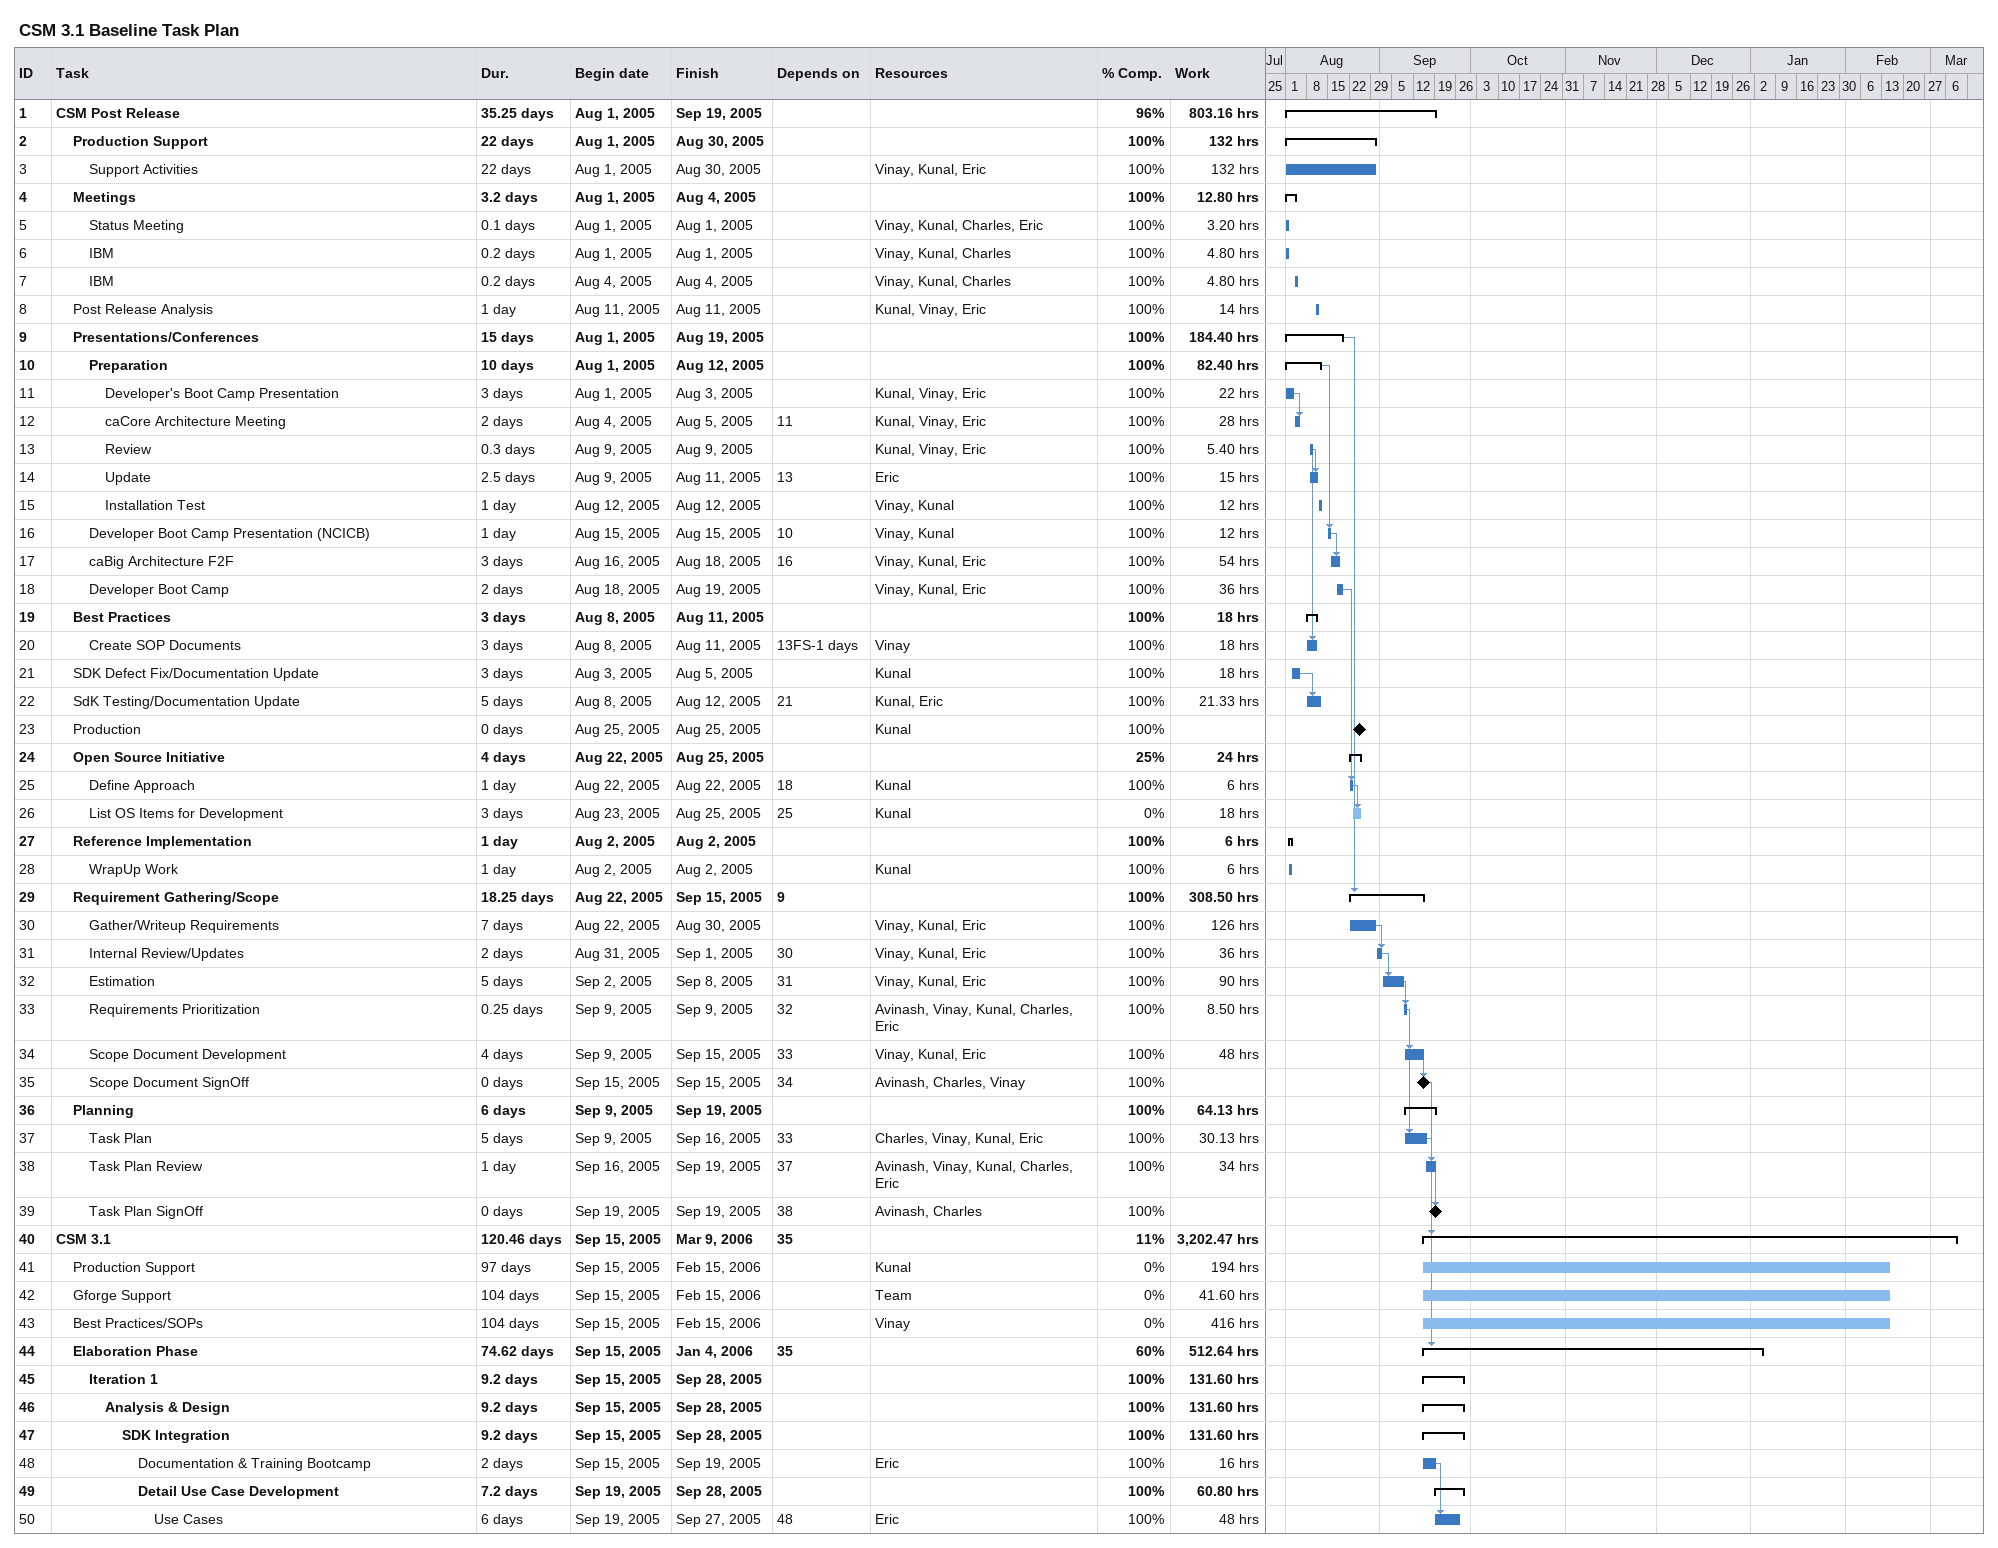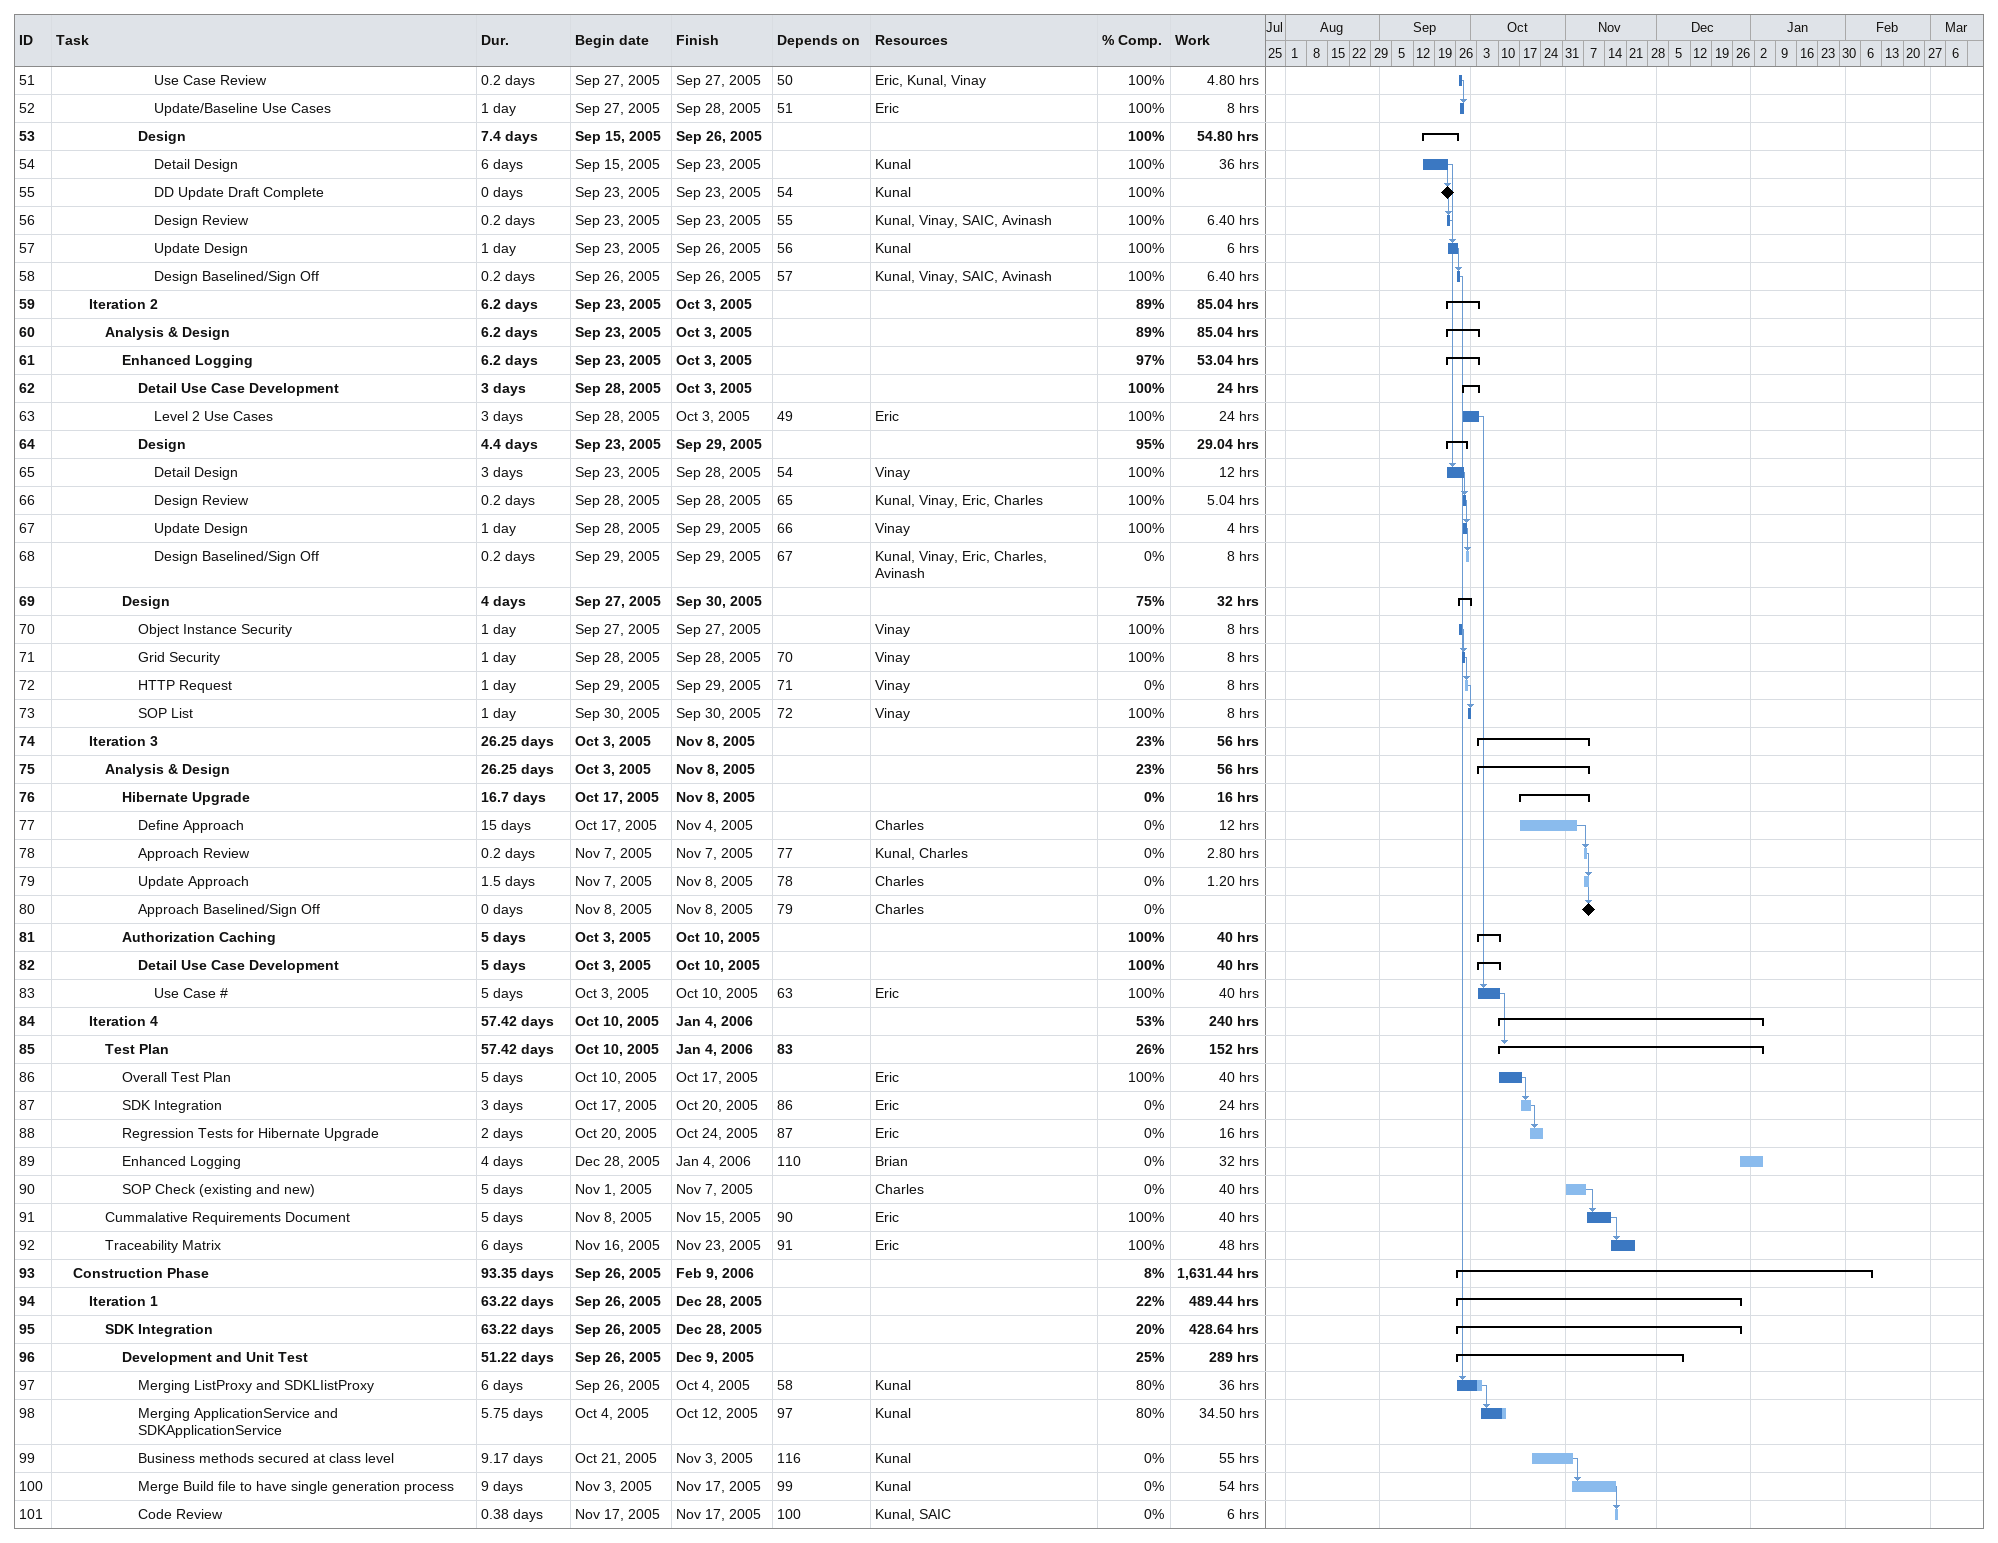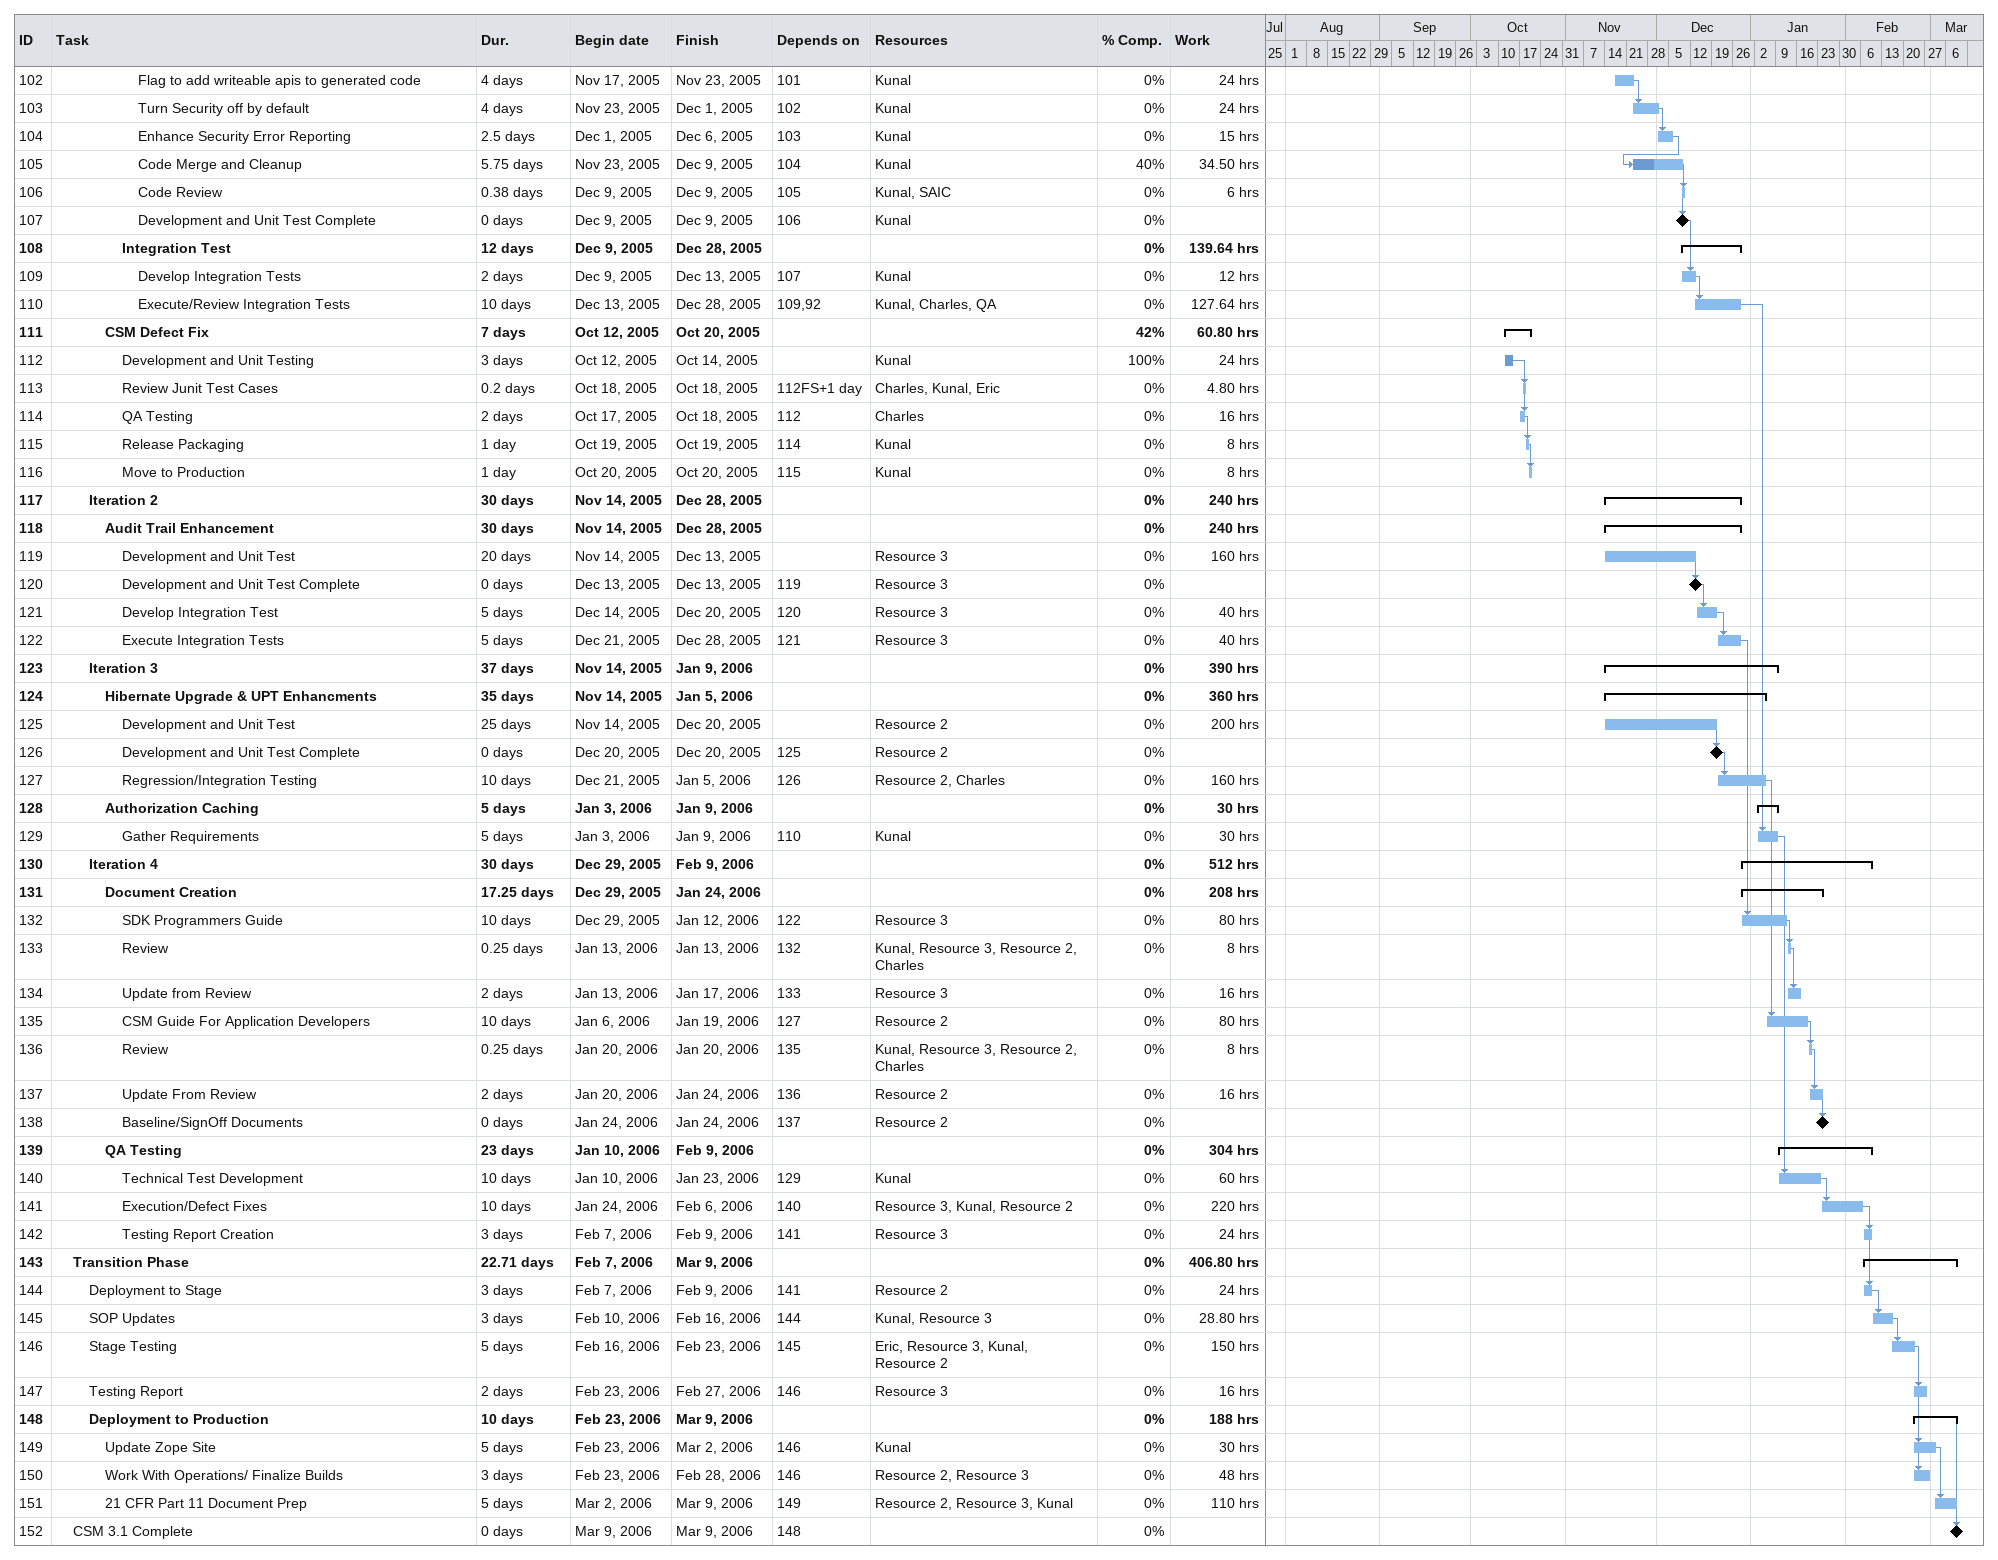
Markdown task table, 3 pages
CSM 3.1 Baseline Task Plan

| ID | Level | Task | Duration | Start | Finish | Predecessors | Resources | % complete | Work (h) |
|---|---|---|---|---|---|---|---|---|---|
| 1 | 1 | **CSM Post Release** | 35.25d | 2005-08-01 | 2005-09-19 |  |  | 96 | 803.16 |
| 2 | 2 | **Production Support** | 22d | 2005-08-01 | 2005-08-30 |  |  | 100 | 132 |
| 3 | 3 | Support Activities | 22d | 2005-08-01 | 2005-08-30 |  | Vinay, Kunal, Eric | 100 | 132 |
| 4 | 2 | **Meetings** | 3.2d | 2005-08-01 | 2005-08-04 |  |  | 100 | 12.80 |
| 5 | 3 | Status Meeting | 0.1d | 2005-08-01 | 2005-08-01 |  | Vinay, Kunal, Charles, Eric | 100 | 3.20 |
| 6 | 3 | IBM | 0.2d | 2005-08-01 | 2005-08-01 |  | Vinay, Kunal, Charles | 100 | 4.80 |
| 7 | 3 | IBM | 0.2d | 2005-08-04 | 2005-08-04 |  | Vinay, Kunal, Charles | 100 | 4.80 |
| 8 | 2 | Post Release Analysis | 1d | 2005-08-11 | 2005-08-11 |  | Kunal, Vinay, Eric | 100 | 14 |
| 9 | 2 | **Presentations/Conferences** | 15d | 2005-08-01 | 2005-08-19 |  |  | 100 | 184.40 |
| 10 | 3 | **Preparation** | 10d | 2005-08-01 | 2005-08-12 |  |  | 100 | 82.40 |
| 11 | 4 | Developer's Boot Camp Presentation | 3d | 2005-08-01 | 2005-08-03 |  | Kunal, Vinay, Eric | 100 | 22 |
| 12 | 4 | caCore Architecture Meeting | 2d | 2005-08-04 | 2005-08-05 | 11 | Kunal, Vinay, Eric | 100 | 28 |
| 13 | 4 | Review | 0.3d | 2005-08-09 | 2005-08-09 |  | Kunal, Vinay, Eric | 100 | 5.40 |
| 14 | 4 | Update | 2.5d | 2005-08-09 | 2005-08-11 | 13 | Eric | 100 | 15 |
| 15 | 4 | Installation Test | 1d | 2005-08-12 | 2005-08-12 |  | Vinay, Kunal | 100 | 12 |
| 16 | 3 | Developer Boot Camp Presentation (NCICB) | 1d | 2005-08-15 | 2005-08-15 | 10 | Vinay, Kunal | 100 | 12 |
| 17 | 3 | caBig Architecture F2F | 3d | 2005-08-16 | 2005-08-18 | 16 | Vinay, Kunal, Eric | 100 | 54 |
| 18 | 3 | Developer Boot Camp | 2d | 2005-08-18 | 2005-08-19 |  | Vinay, Kunal, Eric | 100 | 36 |
| 19 | 2 | **Best Practices** | 3d | 2005-08-08 | 2005-08-11 |  |  | 100 | 18 |
| 20 | 3 | Create SOP Documents | 3d | 2005-08-08 | 2005-08-11 | 13FS-1d | Vinay | 100 | 18 |
| 21 | 2 | SDK Defect Fix/Documentation Update | 3d | 2005-08-03 | 2005-08-05 |  | Kunal | 100 | 18 |
| 22 | 2 | SdK Testing/Documentation Update | 5d | 2005-08-08 | 2005-08-12 | 21 | Kunal, Eric | 100 | 21.33 |
| 23 | 2 | Production | 0d | 2005-08-25 | 2005-08-25 |  | Kunal | 100 |  |
| 24 | 2 | **Open Source Initiative** | 4d | 2005-08-22 | 2005-08-25 |  |  | 25 | 24 |
| 25 | 3 | Define Approach | 1d | 2005-08-22 | 2005-08-22 | 18 | Kunal | 100 | 6 |
| 26 | 3 | List OS Items for Development | 3d | 2005-08-23 | 2005-08-25 | 25 | Kunal | 0 | 18 |
| 27 | 2 | **Reference Implementation** | 1d | 2005-08-02 | 2005-08-02 |  |  | 100 | 6 |
| 28 | 3 | WrapUp Work | 1d | 2005-08-02 | 2005-08-02 |  | Kunal | 100 | 6 |
| 29 | 2 | **Requirement Gathering/Scope** | 18.25d | 2005-08-22 | 2005-09-15 | 9 |  | 100 | 308.50 |
| 30 | 3 | Gather/Writeup Requirements | 7d | 2005-08-22 | 2005-08-30 |  | Vinay, Kunal, Eric | 100 | 126 |
| 31 | 3 | Internal Review/Updates | 2d | 2005-08-31 | 2005-09-01 | 30 | Vinay, Kunal, Eric | 100 | 36 |
| 32 | 3 | Estimation | 5d | 2005-09-02 | 2005-09-08 | 31 | Vinay, Kunal, Eric | 100 | 90 |
| 33 | 3 | Requirements Prioritization | 0.25d | 2005-09-09 | 2005-09-09 | 32 | Avinash, Vinay, Kunal, Charles, Eric | 100 | 8.50 |
| 34 | 3 | Scope Document Development | 4d | 2005-09-09 | 2005-09-15 | 33 | Vinay, Kunal, Eric | 100 | 48 |
| 35 | 3 | Scope Document SignOff | 0d | 2005-09-15 | 2005-09-15 | 34 | Avinash, Charles, Vinay | 100 |  |
| 36 | 2 | **Planning** | 6d | 2005-09-09 | 2005-09-19 |  |  | 100 | 64.13 |
| 37 | 3 | Task Plan | 5d | 2005-09-09 | 2005-09-16 | 33 | Charles, Vinay, Kunal, Eric | 100 | 30.13 |
| 38 | 3 | Task Plan Review | 1d | 2005-09-16 | 2005-09-19 | 37 | Avinash, Vinay, Kunal, Charles, Eric | 100 | 34 |
| 39 | 3 | Task Plan SignOff | 0d | 2005-09-19 | 2005-09-19 | 38 | Avinash, Charles | 100 |  |
| 40 | 1 | **CSM 3.1** | 120.46d | 2005-09-15 | 2006-03-09 | 35 |  | 11 | 3202.47 |
| 41 | 2 | Production Support | 97d | 2005-09-15 | 2006-02-15 |  | Kunal | 0 | 194 |
| 42 | 2 | Gforge Support | 104d | 2005-09-15 | 2006-02-15 |  | Team | 0 | 41.60 |
| 43 | 2 | Best Practices/SOPs | 104d | 2005-09-15 | 2006-02-15 |  | Vinay | 0 | 416 |
| 44 | 2 | **Elaboration Phase** | 74.62d | 2005-09-15 | 2006-01-04 | 35 |  | 60 | 512.64 |
| 45 | 3 | **Iteration 1** | 9.2d | 2005-09-15 | 2005-09-28 |  |  | 100 | 131.60 |
| 46 | 4 | **Analysis & Design** | 9.2d | 2005-09-15 | 2005-09-28 |  |  | 100 | 131.60 |
| 47 | 5 | **SDK Integration** | 9.2d | 2005-09-15 | 2005-09-28 |  |  | 100 | 131.60 |
| 48 | 6 | Documentation & Training Bootcamp | 2d | 2005-09-15 | 2005-09-19 |  | Eric | 100 | 16 |
| 49 | 6 | **Detail Use Case Development** | 7.2d | 2005-09-19 | 2005-09-28 |  |  | 100 | 60.80 |
| 50 | 7 | Use Cases | 6d | 2005-09-19 | 2005-09-27 | 48 | Eric | 100 | 48 |
| 51 | 7 | Use Case Review | 0.2d | 2005-09-27 | 2005-09-27 | 50 | Eric, Kunal, Vinay | 100 | 4.80 |
| 52 | 7 | Update/Baseline Use Cases | 1d | 2005-09-27 | 2005-09-28 | 51 | Eric | 100 | 8 |
| 53 | 6 | **Design** | 7.4d | 2005-09-15 | 2005-09-26 |  |  | 100 | 54.80 |
| 54 | 7 | Detail Design | 6d | 2005-09-15 | 2005-09-23 |  | Kunal | 100 | 36 |
| 55 | 7 | DD Update Draft Complete | 0d | 2005-09-23 | 2005-09-23 | 54 | Kunal | 100 |  |
| 56 | 7 | Design Review | 0.2d | 2005-09-23 | 2005-09-23 | 55 | Kunal, Vinay, SAIC, Avinash | 100 | 6.40 |
| 57 | 7 | Update Design | 1d | 2005-09-23 | 2005-09-26 | 56 | Kunal | 100 | 6 |
| 58 | 7 | Design Baselined/Sign Off | 0.2d | 2005-09-26 | 2005-09-26 | 57 | Kunal, Vinay, SAIC, Avinash | 100 | 6.40 |
| 59 | 3 | **Iteration 2** | 6.2d | 2005-09-23 | 2005-10-03 |  |  | 89 | 85.04 |
| 60 | 4 | **Analysis & Design** | 6.2d | 2005-09-23 | 2005-10-03 |  |  | 89 | 85.04 |
| 61 | 5 | **Enhanced Logging** | 6.2d | 2005-09-23 | 2005-10-03 |  |  | 97 | 53.04 |
| 62 | 6 | **Detail Use Case Development** | 3d | 2005-09-28 | 2005-10-03 |  |  | 100 | 24 |
| 63 | 7 | Level 2 Use Cases | 3d | 2005-09-28 | 2005-10-03 | 49 | Eric | 100 | 24 |
| 64 | 6 | **Design** | 4.4d | 2005-09-23 | 2005-09-29 |  |  | 95 | 29.04 |
| 65 | 7 | Detail Design | 3d | 2005-09-23 | 2005-09-28 | 54 | Vinay | 100 | 12 |
| 66 | 7 | Design Review | 0.2d | 2005-09-28 | 2005-09-28 | 65 | Kunal, Vinay, Eric, Charles | 100 | 5.04 |
| 67 | 7 | Update Design | 1d | 2005-09-28 | 2005-09-29 | 66 | Vinay | 100 | 4 |
| 68 | 7 | Design Baselined/Sign Off | 0.2d | 2005-09-29 | 2005-09-29 | 67 | Kunal, Vinay, Eric, Charles, Avinash | 0 | 8 |
| 69 | 5 | **Design** | 4d | 2005-09-27 | 2005-09-30 |  |  | 75 | 32 |
| 70 | 6 | Object Instance Security | 1d | 2005-09-27 | 2005-09-27 |  | Vinay | 100 | 8 |
| 71 | 6 | Grid Security | 1d | 2005-09-28 | 2005-09-28 | 70 | Vinay | 100 | 8 |
| 72 | 6 | HTTP Request | 1d | 2005-09-29 | 2005-09-29 | 71 | Vinay | 0 | 8 |
| 73 | 6 | SOP List | 1d | 2005-09-30 | 2005-09-30 | 72 | Vinay | 100 | 8 |
| 74 | 3 | **Iteration 3** | 26.25d | 2005-10-03 | 2005-11-08 |  |  | 23 | 56 |
| 75 | 4 | **Analysis & Design** | 26.25d | 2005-10-03 | 2005-11-08 |  |  | 23 | 56 |
| 76 | 5 | **Hibernate Upgrade** | 16.7d | 2005-10-17 | 2005-11-08 |  |  | 0 | 16 |
| 77 | 6 | Define Approach | 15d | 2005-10-17 | 2005-11-04 |  | Charles | 0 | 12 |
| 78 | 6 | Approach Review | 0.2d | 2005-11-07 | 2005-11-07 | 77 | Kunal, Charles | 0 | 2.80 |
| 79 | 6 | Update Approach | 1.5d | 2005-11-07 | 2005-11-08 | 78 | Charles | 0 | 1.20 |
| 80 | 6 | Approach Baselined/Sign Off | 0d | 2005-11-08 | 2005-11-08 | 79 | Charles | 0 |  |
| 81 | 5 | **Authorization Caching** | 5d | 2005-10-03 | 2005-10-10 |  |  | 100 | 40 |
| 82 | 6 | **Detail Use Case Development** | 5d | 2005-10-03 | 2005-10-10 |  |  | 100 | 40 |
| 83 | 7 | Use Case # | 5d | 2005-10-03 | 2005-10-10 | 63 | Eric | 100 | 40 |
| 84 | 3 | **Iteration 4** | 57.42d | 2005-10-10 | 2006-01-04 |  |  | 53 | 240 |
| 85 | 4 | **Test Plan** | 57.42d | 2005-10-10 | 2006-01-04 | 83 |  | 26 | 152 |
| 86 | 5 | Overall Test Plan | 5d | 2005-10-10 | 2005-10-17 |  | Eric | 100 | 40 |
| 87 | 5 | SDK Integration | 3d | 2005-10-17 | 2005-10-20 | 86 | Eric | 0 | 24 |
| 88 | 5 | Regression Tests for Hibernate Upgrade | 2d | 2005-10-20 | 2005-10-24 | 87 | Eric | 0 | 16 |
| 89 | 5 | Enhanced Logging | 4d | 2005-12-28 | 2006-01-04 | 110 | Brian | 0 | 32 |
| 90 | 5 | SOP Check (existing and new) | 5d | 2005-11-01 | 2005-11-07 |  | Charles | 0 | 40 |
| 91 | 4 | Cummalative Requirements Document | 5d | 2005-11-08 | 2005-11-15 | 90 | Eric | 100 | 40 |
| 92 | 4 | Traceability Matrix | 6d | 2005-11-16 | 2005-11-23 | 91 | Eric | 100 | 48 |
| 93 | 2 | **Construction Phase** | 93.35d | 2005-09-26 | 2006-02-09 |  |  | 8 | 1631.44 |
| 94 | 3 | **Iteration 1** | 63.22d | 2005-09-26 | 2005-12-28 |  |  | 22 | 489.44 |
| 95 | 4 | **SDK Integration** | 63.22d | 2005-09-26 | 2005-12-28 |  |  | 20 | 428.64 |
| 96 | 5 | **Development and Unit Test** | 51.22d | 2005-09-26 | 2005-12-09 |  |  | 25 | 289 |
| 97 | 6 | Merging ListProxy and SDKLIistProxy | 6d | 2005-09-26 | 2005-10-04 | 58 | Kunal | 80 | 36 |
| 98 | 6 | Merging ApplicationService and SDKApplicationService | 5.75d | 2005-10-04 | 2005-10-12 | 97 | Kunal | 80 | 34.50 |
| 99 | 6 | Business methods secured at class level | 9.17d | 2005-10-21 | 2005-11-03 | 116 | Kunal | 0 | 55 |
| 100 | 6 | Merge Build file to have single generation process | 9d | 2005-11-03 | 2005-11-17 | 99 | Kunal | 0 | 54 |
| 101 | 6 | Code Review | 0.38d | 2005-11-17 | 2005-11-17 | 100 | Kunal, SAIC | 0 | 6 |
| 102 | 6 | Flag to add writeable apis to generated code | 4d | 2005-11-17 | 2005-11-23 | 101 | Kunal | 0 | 24 |
| 103 | 6 | Turn Security off by default | 4d | 2005-11-23 | 2005-12-01 | 102 | Kunal | 0 | 24 |
| 104 | 6 | Enhance Security Error Reporting | 2.5d | 2005-12-01 | 2005-12-06 | 103 | Kunal | 0 | 15 |
| 105 | 6 | Code Merge and Cleanup | 5.75d | 2005-11-23 | 2005-12-09 | 104 | Kunal | 40 | 34.50 |
| 106 | 6 | Code Review | 0.38d | 2005-12-09 | 2005-12-09 | 105 | Kunal, SAIC | 0 | 6 |
| 107 | 6 | Development and Unit Test Complete | 0d | 2005-12-09 | 2005-12-09 | 106 | Kunal | 0 |  |
| 108 | 5 | **Integration Test** | 12d | 2005-12-09 | 2005-12-28 |  |  | 0 | 139.64 |
| 109 | 6 | Develop Integration Tests | 2d | 2005-12-09 | 2005-12-13 | 107 | Kunal | 0 | 12 |
| 110 | 6 | Execute/Review Integration Tests | 10d | 2005-12-13 | 2005-12-28 | 109, 92 | Kunal, Charles, QA | 0 | 127.64 |
| 111 | 4 | **CSM Defect Fix** | 7d | 2005-10-12 | 2005-10-20 |  |  | 42 | 60.80 |
| 112 | 5 | Development and Unit Testing | 3d | 2005-10-12 | 2005-10-14 |  | Kunal | 100 | 24 |
| 113 | 5 | Review Junit Test Cases | 0.2d | 2005-10-18 | 2005-10-18 | 112FS+1d | Charles, Kunal, Eric | 0 | 4.80 |
| 114 | 5 | QA Testing | 2d | 2005-10-17 | 2005-10-18 | 112 | Charles | 0 | 16 |
| 115 | 5 | Release Packaging | 1d | 2005-10-19 | 2005-10-19 | 114 | Kunal | 0 | 8 |
| 116 | 5 | Move to Production | 1d | 2005-10-20 | 2005-10-20 | 115 | Kunal | 0 | 8 |
| 117 | 3 | **Iteration 2** | 30d | 2005-11-14 | 2005-12-28 |  |  | 0 | 240 |
| 118 | 4 | **Audit Trail Enhancement** | 30d | 2005-11-14 | 2005-12-28 |  |  | 0 | 240 |
| 119 | 5 | Development and Unit Test | 20d | 2005-11-14 | 2005-12-13 |  | Resource 3 | 0 | 160 |
| 120 | 5 | Development and Unit Test Complete | 0d | 2005-12-13 | 2005-12-13 | 119 | Resource 3 | 0 |  |
| 121 | 5 | Develop Integration Test | 5d | 2005-12-14 | 2005-12-20 | 120 | Resource 3 | 0 | 40 |
| 122 | 5 | Execute Integration Tests | 5d | 2005-12-21 | 2005-12-28 | 121 | Resource 3 | 0 | 40 |
| 123 | 3 | **Iteration 3** | 37d | 2005-11-14 | 2006-01-09 |  |  | 0 | 390 |
| 124 | 4 | **Hibernate Upgrade & UPT Enhancments** | 35d | 2005-11-14 | 2006-01-05 |  |  | 0 | 360 |
| 125 | 5 | Development and Unit Test | 25d | 2005-11-14 | 2005-12-20 |  | Resource 2 | 0 | 200 |
| 126 | 5 | Development and Unit Test Complete | 0d | 2005-12-20 | 2005-12-20 | 125 | Resource 2 | 0 |  |
| 127 | 5 | Regression/Integration Testing | 10d | 2005-12-21 | 2006-01-05 | 126 | Resource 2, Charles | 0 | 160 |
| 128 | 4 | **Authorization Caching** | 5d | 2006-01-03 | 2006-01-09 |  |  | 0 | 30 |
| 129 | 5 | Gather Requirements | 5d | 2006-01-03 | 2006-01-09 | 110 | Kunal | 0 | 30 |
| 130 | 3 | **Iteration 4** | 30d | 2005-12-29 | 2006-02-09 |  |  | 0 | 512 |
| 131 | 4 | **Document Creation** | 17.25d | 2005-12-29 | 2006-01-24 |  |  | 0 | 208 |
| 132 | 5 | SDK Programmers Guide | 10d | 2005-12-29 | 2006-01-12 | 122 | Resource 3 | 0 | 80 |
| 133 | 5 | Review | 0.25d | 2006-01-13 | 2006-01-13 | 132 | Kunal, Resource 3, Resource 2, Charles | 0 | 8 |
| 134 | 5 | Update from Review | 2d | 2006-01-13 | 2006-01-17 | 133 | Resource 3 | 0 | 16 |
| 135 | 5 | CSM Guide For Application Developers | 10d | 2006-01-06 | 2006-01-19 | 127 | Resource 2 | 0 | 80 |
| 136 | 5 | Review | 0.25d | 2006-01-20 | 2006-01-20 | 135 | Kunal, Resource 3, Resource 2, Charles | 0 | 8 |
| 137 | 5 | Update From Review | 2d | 2006-01-20 | 2006-01-24 | 136 | Resource 2 | 0 | 16 |
| 138 | 5 | Baseline/SignOff Documents | 0d | 2006-01-24 | 2006-01-24 | 137 | Resource 2 | 0 |  |
| 139 | 4 | **QA Testing** | 23d | 2006-01-10 | 2006-02-09 |  |  | 0 | 304 |
| 140 | 5 | Technical Test Development | 10d | 2006-01-10 | 2006-01-23 | 129 | Kunal | 0 | 60 |
| 141 | 5 | Execution/Defect Fixes | 10d | 2006-01-24 | 2006-02-06 | 140 | Resource 3, Kunal, Resource 2 | 0 | 220 |
| 142 | 5 | Testing Report Creation | 3d | 2006-02-07 | 2006-02-09 | 141 | Resource 3 | 0 | 24 |
| 143 | 2 | **Transition Phase** | 22.71d | 2006-02-07 | 2006-03-09 |  |  | 0 | 406.80 |
| 144 | 3 | Deployment to Stage | 3d | 2006-02-07 | 2006-02-09 | 141 | Resource 2 | 0 | 24 |
| 145 | 3 | SOP Updates | 3d | 2006-02-10 | 2006-02-16 | 144 | Kunal, Resource 3 | 0 | 28.80 |
| 146 | 3 | Stage Testing | 5d | 2006-02-16 | 2006-02-23 | 145 | Eric, Resource 3, Kunal, Resource 2 | 0 | 150 |
| 147 | 3 | Testing Report | 2d | 2006-02-23 | 2006-02-27 | 146 | Resource 3 | 0 | 16 |
| 148 | 3 | **Deployment to Production** | 10d | 2006-02-23 | 2006-03-09 |  |  | 0 | 188 |
| 149 | 4 | Update Zope Site | 5d | 2006-02-23 | 2006-03-02 | 146 | Kunal | 0 | 30 |
| 150 | 4 | Work With Operations/ Finalize Builds | 3d | 2006-02-23 | 2006-02-28 | 146 | Resource 2, Resource 3 | 0 | 48 |
| 151 | 4 | 21 CFR Part 11 Document Prep | 5d | 2006-03-02 | 2006-03-09 | 149 | Resource 2, Resource 3, Kunal | 0 | 110 |
| 152 | 2 | CSM 3.1 Complete | 0d | 2006-03-09 | 2006-03-09 | 148 |  | 0 |  |
